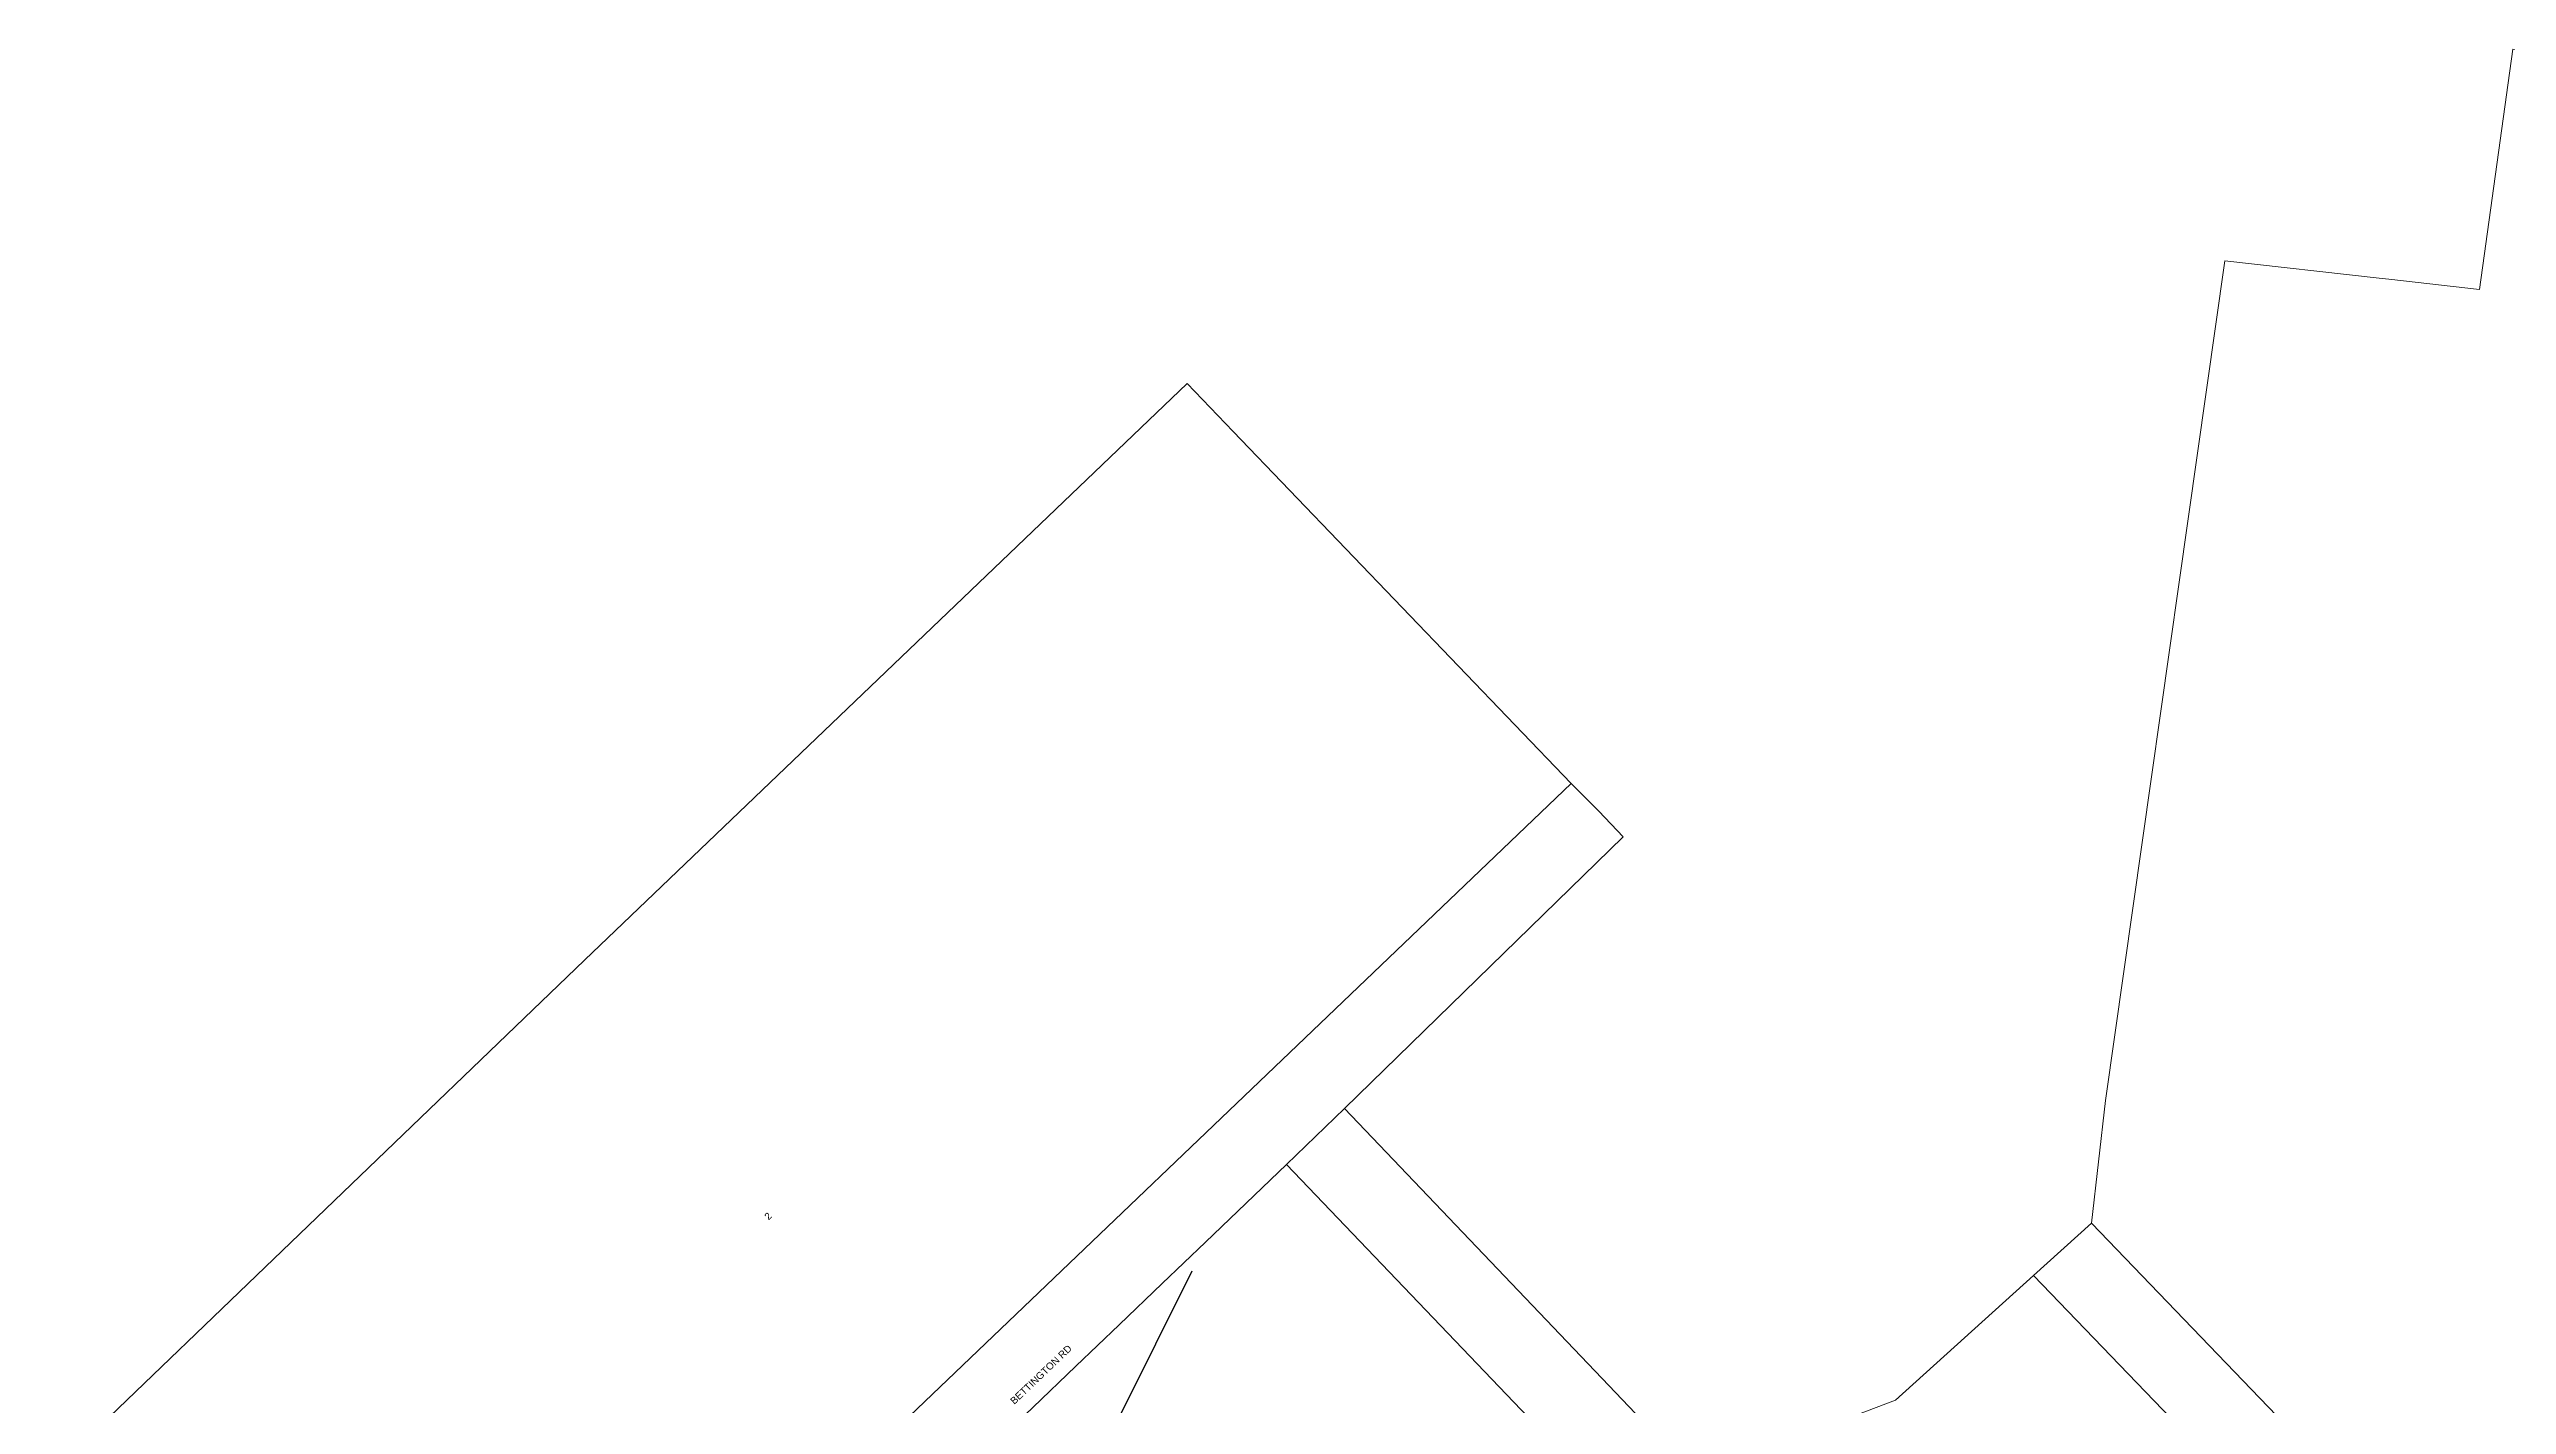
# Model space of a CAD drawing. Header units: metres. Extents: x 249598 to 250736, y 6276356 to 6277377.
# Drawn here: x 249598 to 250225, y 6277031 to 6277377 of the extents above; entities that cross this region are included whole.
import ezdxf

# ---------------------------------------------------------------- set-up
doc = ezdxf.new("R2010")
doc.units = ezdxf.units.M
doc.layers.add('Cadastre Land Parcels_SP_EXT', color=9, linetype='Continuous', lineweight=5)
doc.layers.add('Cadastre Roads_SP_EXT', color=9, linetype='Continuous', lineweight=5)
doc.layers.add('Services_SP_EXT', color=7, linetype='Continuous')
doc.styles.get("Standard").update_dxf_attribs({"font": 'arial.ttf'})

msp = doc.modelspace()

# ---------------------------------------------------------------- linework, layer by layer
at = {"layer": 'Cadastre Land Parcels_SP_EXT', "linetype": 'Continuous'}
for points in [[(250363.53, 6277359.19), (250226.31, 6277376.94), (250217.73, 6277315.63), (250194.62, 6277318.22), (250192.18, 6277318.47), (250152.76, 6277322.95), (250122.35, 6277108.67), (250118.73, 6277077.32), (250221.87, 6276970.12), (250253.03, 6277056.47), (250418.72, 6277215.23), (250437.31, 6277349.07), (250414.48, 6277352.71), (250363.53, 6277359.19)], [(249720.97, 6276936.11), (249734.59, 6276949.13), (249774.48, 6276987.28), (249986, 6277189.58), (249899.74, 6277279.39), (249888.04, 6277291.58), (249734.2, 6277144.46), (249597.64, 6277013.1), (249695.22, 6276911.5), (249720.97, 6276936.11)], [(250136.29, 6276888.67), (250094.53, 6276932.26), (250017.67, 6277012.76), (249995.61, 6277035.94), (249928.12, 6277106.61), (249913.39, 6277092.27), (249973.28, 6277029.72), (249997.02, 6277004.92), (250016.99, 6276984.1), (250121.68, 6276874.83), (250136.29, 6276888.67)], [(250221.87, 6276970.12), (250118.73, 6277077.32), (250103.97, 6277064), (250207.19, 6276956.72), (250207.26, 6276956.63), (250221.87, 6276970.12)], [(250103.97, 6277064), (250068.72, 6277032.14), (250017.67, 6277012.76), (250094.53, 6276932.26), (250109.07, 6276946.18), (250123.59, 6276960.09), (250165.35, 6276916.51), (250205.28, 6276954.88), (250207.26, 6276956.63), (250207.19, 6276956.72), (250103.97, 6277064)]]:
    msp.add_lwpolyline(points, close=True, dxfattribs=at)
at = {"layer": 'Cadastre Roads_SP_EXT', "linetype": 'Continuous'}
msp.add_lwpolyline([(249999.24, 6277175.97), (249993.02, 6277182.44), (249986, 6277189.58), (249774.48, 6276987.28), (249734.59, 6276949.13), (249742.08, 6276942.26), (249749.5, 6276935.47), (249760.51, 6276946.01), (249771.53, 6276956.54), (249782.54, 6276967.08), (249793.56, 6276977.62), (249804.57, 6276988.16), (249815.58, 6276998.7), (249826.6, 6277009.23), (249837.61, 6277019.77), (249848.63, 6277030.31), (249859.64, 6277040.85), (249870.65, 6277051.38), (249881.67, 6277061.92), (249892.68, 6277072.46), (249913.39, 6277092.27), (249928.12, 6277106.61), (249999.24, 6277175.97)], close=True, dxfattribs=at)
at = {"layer": 'Services_SP_EXT'}
msp.add_lwpolyline([(249889.2, 6277065.12), (249759.08, 6276803.6)], dxfattribs=at)

# ---------------------------------------------------------------- texts
at = {"layer": 'Cadastre Land Parcels_SP_EXT'}
msp.add_text('2', height=1.8, rotation=45.01975, dxfattribs=at).set_placement((249781.21, 6277078.01))
at = {"layer": 'Cadastre Roads_SP_EXT'}
msp.add_text('BETTINGTON RD', height=1.8, rotation=43.72665, dxfattribs=at).set_placement((249843.92, 6277030.96))

doc.saveas('drawing.dxf')
